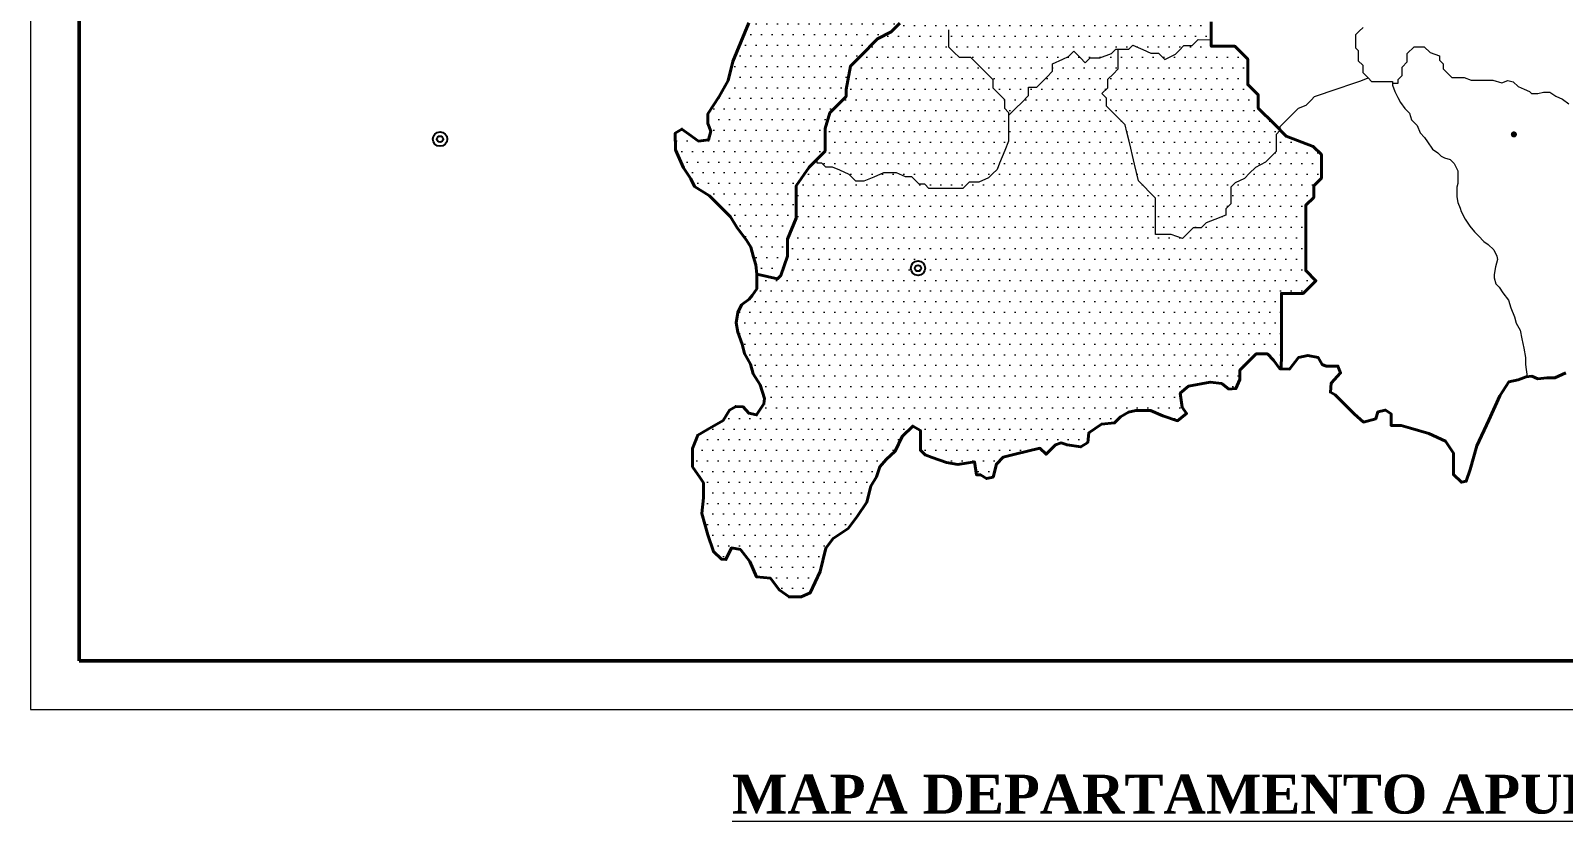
# Model space of a CAD drawing. Header units: metres. Extents: x 728653 to 730306, y 8491233 to 8491524.
# Drawn here: x 730162.97 to 730200.98, y 8491464.66 to 8491484.26 of the extents above; entities that cross this region are included whole.
import ezdxf

# ---------------------------------------------------------------- set-up
doc = ezdxf.new("R2010")
doc.units = ezdxf.units.M
for name, color, linetype, lineweight in [('02', 2, 'Continuous', 20), ('8', 5, 'Continuous', 90), ('Cap Prov', 94, 'Continuous', 18), ('HIDROLOGIA', 4, 'Continuous', 18), ('MARCOS', 7, 'Continuous', 40), ('N-Ciudades', 10, 'Continuous', 18), ('Sheet', 7, 'Continuous', 50)]:
    doc.layers.add(name, color=color, linetype=linetype, lineweight=lineweight)
doc.styles.get("Standard").update_dxf_attribs({"font": 'arial.ttf'})
pattern_1 = [(0, (713459.688, 8487254.46058), (0.1315929593, 0.2631859185), [0, -0.2631859185])]

msp = doc.modelspace()

# ---------------------------------------------------------------- hatches: boundary and pattern name
msp.add_hatch(color=256).paths.add_polyline_path([(730199.834, 8491481.685, 1), (730199.681, 8491481.685, 1)])
at = {"layer": '02', "linetype": 'Continuous', "lineweight": 0}
h = msp.add_hatch(dxfattribs=at)
h.set_pattern_fill('DOTS', color=256, scale=0.165786, style=0)
h.set_pattern_definition([(0, (720030.67172, 8488844.66672), (0.131592959, 0.2631859185), [0, -0.2631859185])])
h.paths.add_polyline_path([(730180.973, 8491486.188), (730180.937, 8491485.914), (730180.809, 8491485.537), (730180.844, 8491485.391), (730180.881, 8491485.191), (730180.921, 8491484.868), (730180.781, 8491484.447), (730180.384, 8491483.492), (730180.267, 8491483.024), (730180.043, 8491482.623), (730179.767, 8491482.194), (730179.767, 8491481.955), (730179.837, 8491481.768), (730179.783, 8491481.554), (730179.532, 8491481.52), (730179.298, 8491481.687), (730179.121, 8491481.818), (730178.959, 8491481.717), (730178.967, 8491481.301), (730179.158, 8491480.856), (730179.343, 8491480.585), (730179.435, 8491480.398), (730179.804, 8491480.165), (730180.051, 8491479.914), (730180.325, 8491479.64), (730180.49, 8491479.371), (730180.728, 8491479.063), (730180.832, 8491478.888), (730180.902, 8491478.646), (730180.952, 8491478.453), (730180.98, 8491478.223), (730181.49, 8491478.104), (730181.574, 8491478.188), (730181.741, 8491478.666), (730181.741, 8491478.876), (730181.741, 8491479.085), (730181.96, 8491479.61), (730181.96, 8491479.937), (730181.96, 8491480.407), (730182.275, 8491480.872), (730182.674, 8491481.271), (730182.674, 8491481.48), (730182.674, 8491481.833), (730182.792, 8491482.222), (730183.195, 8491482.625), (730183.195, 8491482.801), (730183.3, 8491483.375), (730183.548, 8491483.623), (730183.976, 8491484.051), (730184.316, 8491484.231), (730184.53, 8491484.445), (730184.53, 8491484.839), (730184.53, 8491485.074), (730184.53, 8491485.3), (730184.311, 8491485.651), (730184.043, 8491486.171), (730183.891, 8491486.531), (730183.891, 8491486.707), (730183.786, 8491486.967), (730183.786, 8491487.173), (730183.446, 8491487.513), (730183.446, 8491487.823), (730183.446, 8491488.125), (730183.573, 8491488.514), (730183.573, 8491488.917), (730183.573, 8491489.244), (730183.456, 8491489.496), (730183.456, 8491489.638), (730183.288, 8491489.542), (730183.189, 8491489.442), (730183.099, 8491489.352), (730182.947, 8491489.296), (730182.848, 8491489.197), (730182.682, 8491489.133), (730182.487, 8491489.057), (730182.299, 8491489.005), (730182.056, 8491488.937), (730181.907, 8491489.015), (730181.713, 8491488.944), (730181.542, 8491488.944), (730181.353, 8491488.84), (730181.178, 8491488.84), (730181.029, 8491488.989), (730180.852, 8491489.085), (730180.708, 8491489.164), (730180.469, 8491489.164), (730180.305, 8491489.328), (730180.128, 8491489.421), (730179.978, 8491489.5), (730179.778, 8491489.5), (730179.589, 8491489.572), (730179.452, 8491489.572), (730179.138, 8491489.459), (730179.192, 8491489.291), (730179.155, 8491488.808), (730179.241, 8491488.61), (730179.78, 8491488.232), (730179.892, 8491487.782), (730180.05, 8491487.503), (730180.201, 8491487.095), (730180.48, 8491486.745), (730180.881, 8491486.299)])
h.paths.add_polyline_path([(730179.587, 8491490.223), (730182.348, 8491490.223), (730182.348, 8491489.68), (730179.587, 8491489.68)], flags=9)
h.paths.add_polyline_path([(730181.362, 8491485.103), (730183.971, 8491485.103), (730183.971, 8491484.466), (730181.362, 8491484.466)], flags=24)
at = {"layer": 'HIDROLOGIA', "linetype": 'Continuous', "lineweight": 0}
h = msp.add_hatch(dxfattribs=at)
h.set_pattern_fill('DOTS', scale=0.165786, style=0)
h.set_pattern_definition(pattern_1)
h.paths.add_polyline_path([(730190.161, 8491481.738), (730190.213, 8491481.518), (730190.253, 8491481.348), (730190.297, 8491481.16), (730190.347, 8491480.951), (730190.445, 8491480.534), (730190.592, 8491480.387), (730190.715, 8491480.264), (730190.87, 8491480.109), (730190.87, 8491479.896), (730190.87, 8491479.627), (730190.87, 8491479.406), (730190.87, 8491479.202), (730191.116, 8491479.202), (730191.255, 8491479.202), (730191.541, 8491479.104), (730191.68, 8491479.243), (730191.803, 8491479.366), (730191.998, 8491479.366), (730192.123, 8491479.491), (730192.343, 8491479.578), (730192.613, 8491479.684), (730192.613, 8491479.839), (730192.736, 8491479.962), (730192.736, 8491480.15), (730192.736, 8491480.379), (730192.842, 8491480.485), (730193.076, 8491480.595), (730193.202, 8491480.722), (730193.35, 8491480.869), (730193.596, 8491480.999), (730193.743, 8491481.146), (730193.859, 8491481.261), (730193.859, 8491481.368), (730193.859, 8491481.539), (730193.859, 8491481.684), (730193.962, 8491481.788), (730193.816, 8491481.935), (730193.415, 8491482.335), (730193.415, 8491482.662), (730193.156, 8491482.921), (730193.156, 8491483.17), (730193.156, 8491483.553), (730192.84, 8491483.869), (730192.524, 8491483.869), (730192.253, 8491483.869), (730192.253, 8491484.027), (730191.925, 8491484.034), (730191.778, 8491483.887), (730191.574, 8491483.887), (730191.455, 8491483.768), (730191.361, 8491483.674), (730191.1, 8491483.545), (730190.944, 8491483.701), (730190.751, 8491483.701), (730190.551, 8491483.789), (730190.303, 8491483.897), (730190.207, 8491483.801), (730190.019, 8491483.801), (730189.946, 8491483.801), (730189.946, 8491483.534), (730189.946, 8491483.313), (730189.815, 8491483.182), (730189.684, 8491483.052), (730189.684, 8491482.839), (730189.54, 8491482.695), (730189.65, 8491482.586), (730189.65, 8491482.388), (730189.838, 8491482.2), (730189.981, 8491482.057), (730190.118, 8491481.919)])
h.paths.add_polyline_path([(730192.704, 8491486.462), (730192.704, 8491486.733), (730192.924, 8491486.952), (730192.653, 8491487.223), (730192.376, 8491487.499), (730192.376, 8491487.76), (730192.68, 8491488.063), (730192.68, 8491488.379), (730192.68, 8491488.73), (730192.389, 8491489.033), (730192.238, 8491489.185), (730192.238, 8491489.087), (730192.238, 8491488.978), (730192.099, 8491488.978), (730191.821, 8491488.978), (730191.723, 8491488.978), (730191.592, 8491488.847), (730191.305, 8491488.757), (730191.305, 8491488.586), (730191.166, 8491488.447), (730191.166, 8491488.242), (730191.019, 8491488.095), (730191.019, 8491487.948), (730191.019, 8491487.801), (730191.019, 8491487.547), (730190.889, 8491487.418), (730190.889, 8491487.276), (730190.889, 8491487.194), (730191.016, 8491487.068), (730191.016, 8491486.875), (730191.144, 8491486.747), (730191.144, 8491486.589), (730191.254, 8491486.48), (730191.254, 8491486.311), (730191.365, 8491486.2), (730191.365, 8491485.911), (730191.471, 8491485.806), (730191.471, 8491485.559), (730191.471, 8491485.355), (730191.548, 8491485.278), (730191.467, 8491485.071), (730191.539, 8491484.999), (730191.78, 8491484.889), (730191.891, 8491484.779), (730192.038, 8491484.632), (730192.152, 8491484.517), (730192.253, 8491484.477), (730192.75, 8491484.974), (730192.75, 8491485.402), (730193.02, 8491485.673), (730193.02, 8491486.034), (730193.02, 8491486.462)])
h.paths.add_polyline_path([(730190.889, 8491487.194), (730190.889, 8491487.276), (730190.889, 8491487.418), (730190.742, 8491487.565), (730190.604, 8491487.703), (730190.604, 8491487.877), (730190.444, 8491488.038), (730190.444, 8491488.246), (730190.359, 8491488.33), (730190.359, 8491488.522), (730190.224, 8491488.657), (730190.224, 8491488.73), (730190.088, 8491488.594), (730190.088, 8491488.433), (730189.952, 8491488.297), (730189.842, 8491488.186), (730189.728, 8491488.072), (730189.597, 8491487.941), (730189.49, 8491487.835), (730189.364, 8491487.708), (730189.29, 8491487.634), (730189.155, 8491487.499), (730189.031, 8491487.499), (730188.888, 8491487.357), (730188.679, 8491487.444), (730188.507, 8491487.444), (730188.507, 8491487.313), (730188.507, 8491487.149), (730188.654, 8491487.002), (730188.654, 8491486.757), (730188.654, 8491486.585), (730188.654, 8491486.397), (730188.748, 8491486.303), (730188.892, 8491486.16), (730189.014, 8491486.037), (730189.014, 8491485.854), (730189.236, 8491485.756), (730189.423, 8491485.673), (730189.596, 8491485.673), (730189.718, 8491485.673), (730189.907, 8491485.673), (730189.996, 8491485.583), (730190.094, 8491485.485), (730190.217, 8491485.362), (730190.303, 8491485.277), (730190.401, 8491485.178), (730190.586, 8491485.178), (730190.798, 8491485.273), (730191.011, 8491485.273), (730191.265, 8491485.273), (730191.396, 8491485.142), (730191.467, 8491485.071), (730191.548, 8491485.278), (730191.471, 8491485.355), (730191.471, 8491485.559), (730191.471, 8491485.806), (730191.365, 8491485.911), (730191.365, 8491486.2), (730191.254, 8491486.311), (730191.254, 8491486.48), (730191.144, 8491486.589), (730191.144, 8491486.747), (730191.016, 8491486.875), (730191.016, 8491487.068)])
h.paths.add_polyline_path([(730190.278, 8491489.486), (730194.016, 8491489.486), (730194.016, 8491488.882), (730190.278, 8491488.882)], flags=9)
h = msp.add_hatch(dxfattribs=at)
h.set_pattern_fill('DOTS', scale=0.165786, style=0)
h.set_pattern_definition(pattern_1)
h.paths.add_polyline_path([(730186.831, 8491482.841), (730186.831, 8491483.046), (730186.685, 8491483.192), (730186.538, 8491483.339), (730186.403, 8491483.474), (730186.281, 8491483.596), (730186.001, 8491483.596), (730185.879, 8491483.718), (730185.738, 8491483.859), (730185.738, 8491484.022), (730185.738, 8491484.273), (730185.815, 8491484.472), (730185.903, 8491484.701), (730185.903, 8491484.889), (730185.903, 8491485.044), (730185.903, 8491485.199), (730185.903, 8491485.348), (730186.056, 8491485.502), (730186.056, 8491485.694), (730186.224, 8491485.861), (730186.32, 8491486.088), (730186.191, 8491486.217), (730186.191, 8491486.347), (730186.031, 8491486.507), (730185.88, 8491486.658), (730185.768, 8491486.77), (730185.868, 8491486.871), (730185.868, 8491487.038), (730186.019, 8491487.189), (730186.019, 8491487.394), (730186.101, 8491487.476), (730186.101, 8491487.639), (730185.943, 8491487.639), (730185.943, 8491487.794), (730185.943, 8491487.999), (730185.943, 8491488.157), (730186.054, 8491488.268), (730186.054, 8491488.397), (730186.144, 8491488.487), (730186.287, 8491488.63), (730186.392, 8491488.734), (730186.392, 8491488.886), (730186.505, 8491488.999), (730186.412, 8491489.093), (730186.322, 8491489.093), (730186.192, 8491489.093), (730185.982, 8491489.007), (730185.815, 8491488.939), (730185.577, 8491488.841), (730185.43, 8491488.695), (730185.283, 8491488.695), (730185.062, 8491488.695), (730184.905, 8491488.695), (730184.808, 8491488.598), (730184.563, 8491488.598), (730184.367, 8491488.598), (730184.241, 8491488.598), (730184.105, 8491488.462), (730183.952, 8491488.462), (730183.81, 8491488.32), (730183.655, 8491488.32), (730183.51, 8491488.32), (730183.446, 8491488.125), (730183.446, 8491487.823), (730183.446, 8491487.513), (730183.786, 8491487.173), (730183.786, 8491486.967), (730183.891, 8491486.707), (730183.891, 8491486.531), (730184.043, 8491486.171), (730184.311, 8491485.651), (730184.53, 8491485.3), (730184.53, 8491485.074), (730184.53, 8491484.839), (730184.53, 8491484.445), (730184.316, 8491484.231), (730183.976, 8491484.051), (730183.548, 8491483.623), (730183.3, 8491483.375), (730183.195, 8491482.801), (730183.195, 8491482.625), (730182.792, 8491482.222), (730182.674, 8491481.833), (730182.674, 8491481.48), (730182.674, 8491481.271), (730182.475, 8491481.071), (730182.475, 8491480.973), (730182.596, 8491480.973), (730182.696, 8491480.873), (730182.86, 8491480.873), (730183.039, 8491480.795), (730183.272, 8491480.693), (730183.44, 8491480.525), (730183.636, 8491480.525), (730183.882, 8491480.623), (730184.119, 8491480.729), (730184.291, 8491480.729), (730184.446, 8491480.729), (730184.669, 8491480.634), (730184.825, 8491480.634), (730185.005, 8491480.454), (730185.144, 8491480.454), (730185.25, 8491480.347), (730185.496, 8491480.347), (730185.758, 8491480.347), (730185.897, 8491480.347), (730186.093, 8491480.347), (730186.248, 8491480.503), (730186.486, 8491480.503), (730186.727, 8491480.605), (730186.825, 8491480.704), (730186.939, 8491480.818), (730187.001, 8491480.969), (730187.066, 8491481.126), (730187.132, 8491481.288), (730187.226, 8491481.516), (730187.226, 8491481.721), (730187.226, 8491481.843), (730187.226, 8491482.08), (730187.226, 8491482.232), (730187.124, 8491482.334), (730187.124, 8491482.547), (730186.965, 8491482.706)])
h.paths.add_polyline_path([(730186.538, 8491483.339), (730186.685, 8491483.192), (730186.831, 8491483.046), (730186.831, 8491482.841), (730186.965, 8491482.706), (730187.124, 8491482.547), (730187.124, 8491482.334), (730187.226, 8491482.232), (730187.226, 8491482.156), (730187.411, 8491482.34), (730187.541, 8491482.471), (730187.717, 8491482.647), (730187.717, 8491482.857), (730187.925, 8491482.857), (730188.08, 8491483.012), (730188.17, 8491483.102), (730188.317, 8491483.249), (730188.317, 8491483.437), (730188.571, 8491483.552), (730188.713, 8491483.616), (730188.843, 8491483.746), (730189.005, 8491483.584), (730189.127, 8491483.462), (730189.25, 8491483.584), (730189.487, 8491483.584), (730189.774, 8491483.691), (730189.884, 8491483.801), (730190.019, 8491483.801), (730190.207, 8491483.801), (730190.303, 8491483.897), (730190.551, 8491483.789), (730190.751, 8491483.701), (730190.944, 8491483.701), (730191.1, 8491483.545), (730191.361, 8491483.674), (730191.455, 8491483.768), (730191.574, 8491483.887), (730191.778, 8491483.887), (730191.925, 8491484.034), (730192.253, 8491484.027), (730192.253, 8491484.184), (730192.253, 8491484.477), (730192.152, 8491484.517), (730192.038, 8491484.632), (730191.891, 8491484.779), (730191.78, 8491484.889), (730191.539, 8491484.999), (730191.396, 8491485.142), (730191.265, 8491485.273), (730191.011, 8491485.273), (730190.798, 8491485.273), (730190.586, 8491485.178), (730190.401, 8491485.178), (730190.303, 8491485.277), (730190.217, 8491485.362), (730190.094, 8491485.485), (730189.996, 8491485.583), (730189.907, 8491485.673), (730189.718, 8491485.673), (730189.596, 8491485.673), (730189.423, 8491485.673), (730189.236, 8491485.756), (730189.014, 8491485.854), (730189.014, 8491486.037), (730188.892, 8491486.16), (730188.748, 8491486.303), (730188.654, 8491486.397), (730188.654, 8491486.585), (730188.654, 8491486.757), (730188.654, 8491487.002), (730188.507, 8491487.149), (730188.507, 8491487.313), (730188.401, 8491487.377), (730188.401, 8491487.46), (730188.287, 8491487.519), (730188.287, 8491487.592), (730188.232, 8491487.647), (730188.17, 8491487.708), (730188.075, 8491487.757), (730188.075, 8491487.892), (730187.962, 8491488.005), (730187.867, 8491487.86), (730187.779, 8491487.809), (730187.592, 8491487.702), (730187.354, 8491487.611), (730187.152, 8491487.557), (730186.962, 8491487.506), (730186.824, 8491487.47), (730186.597, 8491487.506), (730186.405, 8491487.476), (730186.209, 8491487.476), (730186.101, 8491487.476), (730186.019, 8491487.394), (730186.019, 8491487.189), (730185.868, 8491487.038), (730185.868, 8491486.871), (730185.768, 8491486.77), (730185.88, 8491486.658), (730186.031, 8491486.507), (730186.191, 8491486.347), (730186.191, 8491486.217), (730186.32, 8491486.088), (730186.224, 8491485.861), (730186.056, 8491485.694), (730186.056, 8491485.502), (730185.903, 8491485.348), (730185.903, 8491485.199), (730185.903, 8491485.044), (730185.903, 8491484.889), (730185.903, 8491484.701), (730185.815, 8491484.472), (730185.738, 8491484.273), (730185.738, 8491484.022), (730185.738, 8491483.859), (730185.879, 8491483.718), (730186.001, 8491483.596), (730186.281, 8491483.596), (730186.403, 8491483.474)])
h.paths.add_polyline_path([(730187.718, 8491484.858, -1), (730188.073, 8491484.858, -1)], flags=16)
h.paths.add_polyline_path([(730187.819, 8491484.858, -1), (730187.972, 8491484.858, -1)], flags=0)
h = msp.add_hatch(dxfattribs=at)
h.set_pattern_fill('DOTS', scale=0.165786, style=0)
h.set_pattern_definition(pattern_1)
h.paths.add_polyline_path([(730188, 8491473.909), (730188.153, 8491473.757), (730188.253, 8491473.857), (730188.387, 8491473.991), (730188.532, 8491474.038), (730188.677, 8491473.991), (730189.014, 8491473.942), (730189.189, 8491474.051), (730189.211, 8491474.287), (730189.531, 8491474.508), (730189.852, 8491474.535), (730190.003, 8491474.686), (730190.199, 8491474.805), (730190.383, 8491474.843), (730190.746, 8491474.843), (730191.053, 8491474.707), (730191.415, 8491474.588), (730191.641, 8491474.771), (730191.533, 8491474.929), (730191.482, 8491475.269), (730191.687, 8491475.442), (730192.228, 8491475.549), (730192.513, 8491475.509), (730192.688, 8491475.374), (730192.861, 8491475.384), (730192.964, 8491475.609), (730192.964, 8491475.843), (730193.125, 8491476.004), (730193.365, 8491476.244), (730193.643, 8491476.244), (730193.799, 8491476.088), (730193.949, 8491475.878), (730193.988, 8491475.877), (730193.991, 8491476.234), (730193.991, 8491476.595), (730193.991, 8491477.339), (730193.991, 8491477.745), (730194.217, 8491477.745), (730194.533, 8491477.745), (730194.846, 8491478.058), (730194.595, 8491478.309), (730194.595, 8491478.692), (730194.595, 8491479.098), (730194.595, 8491479.504), (730194.595, 8491479.928), (730194.792, 8491480.125), (730194.792, 8491480.407), (730194.984, 8491480.599), (730194.984, 8491480.869), (730194.984, 8491481.185), (730194.781, 8491481.388), (730194.109, 8491481.641), (730193.962, 8491481.788), (730193.859, 8491481.684), (730193.859, 8491481.539), (730193.859, 8491481.368), (730193.859, 8491481.261), (730193.743, 8491481.146), (730193.596, 8491480.999), (730193.35, 8491480.869), (730193.202, 8491480.722), (730193.076, 8491480.595), (730192.842, 8491480.485), (730192.736, 8491480.379), (730192.736, 8491480.15), (730192.736, 8491479.962), (730192.613, 8491479.839), (730192.613, 8491479.684), (730192.343, 8491479.578), (730192.123, 8491479.491), (730191.998, 8491479.366), (730191.803, 8491479.366), (730191.68, 8491479.243), (730191.541, 8491479.104), (730191.255, 8491479.202), (730191.116, 8491479.202), (730190.87, 8491479.202), (730190.87, 8491479.406), (730190.87, 8491479.627), (730190.87, 8491479.896), (730190.87, 8491480.109), (730190.715, 8491480.264), (730190.592, 8491480.387), (730190.445, 8491480.534), (730190.347, 8491480.951), (730190.297, 8491481.16), (730190.253, 8491481.348), (730190.213, 8491481.518), (730190.161, 8491481.738), (730190.118, 8491481.919), (730189.981, 8491482.057), (730189.838, 8491482.2), (730189.65, 8491482.388), (730189.65, 8491482.586), (730189.54, 8491482.695), (730189.684, 8491482.839), (730189.684, 8491483.052), (730189.815, 8491483.182), (730189.946, 8491483.313), (730189.946, 8491483.534), (730189.946, 8491483.801), (730189.884, 8491483.801), (730189.774, 8491483.691), (730189.487, 8491483.584), (730189.25, 8491483.584), (730189.127, 8491483.462), (730189.005, 8491483.584), (730188.843, 8491483.746), (730188.713, 8491483.616), (730188.571, 8491483.552), (730188.317, 8491483.437), (730188.317, 8491483.249), (730188.17, 8491483.102), (730188.08, 8491483.012), (730187.925, 8491482.857), (730187.717, 8491482.857), (730187.717, 8491482.647), (730187.541, 8491482.471), (730187.411, 8491482.34), (730187.226, 8491482.156), (730187.226, 8491482.08), (730187.226, 8491481.843), (730187.226, 8491481.721), (730187.226, 8491481.516), (730187.132, 8491481.288), (730187.066, 8491481.126), (730187.001, 8491480.969), (730186.939, 8491480.818), (730186.825, 8491480.704), (730186.727, 8491480.605), (730186.486, 8491480.503), (730186.248, 8491480.503), (730186.093, 8491480.347), (730185.897, 8491480.347), (730185.758, 8491480.347), (730185.496, 8491480.347), (730185.25, 8491480.347), (730185.144, 8491480.454), (730185.005, 8491480.454), (730184.825, 8491480.634), (730184.669, 8491480.634), (730184.446, 8491480.729), (730184.291, 8491480.729), (730184.119, 8491480.729), (730183.882, 8491480.623), (730183.636, 8491480.525), (730183.44, 8491480.525), (730183.272, 8491480.693), (730183.039, 8491480.795), (730182.86, 8491480.873), (730182.696, 8491480.873), (730182.596, 8491480.973), (730182.475, 8491480.973), (730182.475, 8491481.071), (730182.275, 8491480.872), (730181.96, 8491480.407), (730181.96, 8491479.937), (730181.96, 8491479.61), (730181.741, 8491479.085), (730181.741, 8491478.876), (730181.741, 8491478.666), (730181.574, 8491478.188), (730181.49, 8491478.104), (730180.98, 8491478.223), (730180.977, 8491477.856), (730180.869, 8491477.691), (730180.788, 8491477.606), (730180.602, 8491477.458), (730180.507, 8491477.27), (730180.464, 8491477.014), (730180.51, 8491476.783), (730180.614, 8491476.487), (730180.674, 8491476.252), (730180.82, 8491475.99), (730180.893, 8491475.75), (730181.06, 8491475.481), (730181.167, 8491475.143), (730181.155, 8491475.006), (730180.974, 8491474.734), (730180.78, 8491474.776), (730180.643, 8491474.93), (730180.459, 8491474.945), (730180.303, 8491474.854), (730180.149, 8491474.596), (730179.758, 8491474.374), (730179.517, 8491474.235), (730179.386, 8491473.901), (730179.386, 8491473.447), (730179.573, 8491473.177), (730179.656, 8491473.054), (730179.656, 8491472.676), (730179.619, 8491472.292), (730179.769, 8491471.762), (730179.905, 8491471.348), (730180.106, 8491471.158), (730180.215, 8491471.15), (730180.356, 8491471.439), (730180.574, 8491471.395), (730180.811, 8491471.098), (730180.975, 8491470.718), (730181.318, 8491470.687), (730181.535, 8491470.402), (730181.78, 8491470.225), (730181.925, 8491470.225), (730182.082, 8491470.225), (730182.305, 8491470.321), (730182.55, 8491470.853), (730182.691, 8491471.433), (730182.873, 8491471.673), (730183.25, 8491471.922), (730183.471, 8491472.212), (730183.711, 8491472.575), (730183.806, 8491472.964), (730183.946, 8491473.199), (730184.03, 8491473.447), (730184.191, 8491473.626), (730184.409, 8491473.834), (730184.585, 8491474.202), (730184.848, 8491474.458), (730185.037, 8491474.349), (730185.037, 8491474.16), (730185.037, 8491473.857), (730185.152, 8491473.742), (730185.329, 8491473.681), (730185.686, 8491473.558), (730185.965, 8491473.507), (730186.38, 8491473.567), (730186.425, 8491473.252), (730186.528, 8491473.252), (730186.678, 8491473.154), (730186.839, 8491473.192), (730186.922, 8491473.516), (730187.09, 8491473.684), (730187.392, 8491473.759)])

# ---------------------------------------------------------------- linework, layer by layer
for centre, radius in [((730173.124, 8491481.569), 0.178), ((730173.124, 8491481.569), 0.0762), ((730184.979, 8491478.37), 0.178), ((730184.979, 8491478.37), 0.0762)]:
    msp.add_circle(centre, radius)
at = {"layer": 'Cap Prov', "color": 7, "lineweight": 40}
for points in [[(730180.781, 8491484.447), (730180.384, 8491483.492), (730180.267, 8491483.024), (730180.043, 8491482.623), (730179.767, 8491482.194), (730179.767, 8491481.955), (730179.837, 8491481.768), (730179.783, 8491481.554), (730179.532, 8491481.52), (730179.298, 8491481.687), (730179.121, 8491481.818), (730178.959, 8491481.717), (730178.967, 8491481.301), (730179.158, 8491480.856), (730179.343, 8491480.585), (730179.435, 8491480.398), (730179.804, 8491480.165), (730180.051, 8491479.914), (730180.325, 8491479.64), (730180.49, 8491479.371), (730180.728, 8491479.063), (730180.832, 8491478.888), (730180.902, 8491478.646), (730180.952, 8491478.453), (730180.98, 8491478.223), (730181.49, 8491478.104), (730181.574, 8491478.188), (730181.741, 8491478.666), (730181.741, 8491478.876), (730181.741, 8491479.085), (730181.96, 8491479.61), (730181.96, 8491479.937), (730181.96, 8491480.407), (730182.275, 8491480.872), (730182.674, 8491481.271), (730182.674, 8491481.48), (730182.674, 8491481.833), (730182.792, 8491482.222), (730183.195, 8491482.625), (730183.195, 8491482.801), (730183.3, 8491483.375), (730183.548, 8491483.623), (730183.976, 8491484.051), (730184.316, 8491484.231), (730184.53, 8491484.445)], [(730184.53, 8491484.445), (730184.316, 8491484.231), (730183.976, 8491484.051), (730183.548, 8491483.623), (730183.3, 8491483.375), (730183.195, 8491482.801), (730183.195, 8491482.625), (730182.792, 8491482.222), (730182.674, 8491481.833), (730182.674, 8491481.48), (730182.674, 8491481.271), (730182.275, 8491480.872), (730181.96, 8491480.407), (730181.96, 8491479.937), (730181.96, 8491479.61), (730181.741, 8491479.085), (730181.741, 8491478.876), (730181.741, 8491478.666), (730181.574, 8491478.188), (730181.49, 8491478.104), (730180.98, 8491478.223), (730180.977, 8491477.856), (730180.869, 8491477.691), (730180.788, 8491477.606), (730180.602, 8491477.458), (730180.507, 8491477.27), (730180.464, 8491477.014), (730180.51, 8491476.783), (730180.614, 8491476.487), (730180.674, 8491476.252), (730180.82, 8491475.99), (730180.893, 8491475.75), (730181.06, 8491475.481), (730181.167, 8491475.143), (730181.155, 8491475.006), (730180.974, 8491474.734), (730180.78, 8491474.776), (730180.643, 8491474.93), (730180.459, 8491474.945), (730180.303, 8491474.854), (730180.149, 8491474.596), (730179.758, 8491474.374), (730179.517, 8491474.235), (730179.386, 8491473.901), (730179.386, 8491473.447), (730179.573, 8491473.177), (730179.656, 8491473.054), (730179.656, 8491472.676), (730179.619, 8491472.292), (730179.769, 8491471.762), (730179.905, 8491471.348), (730180.106, 8491471.158), (730180.215, 8491471.15), (730180.356, 8491471.439), (730180.574, 8491471.395), (730180.811, 8491471.098), (730180.975, 8491470.718), (730181.318, 8491470.687), (730181.535, 8491470.402), (730181.78, 8491470.225), (730181.925, 8491470.225), (730182.082, 8491470.225), (730182.305, 8491470.321), (730182.55, 8491470.853), (730182.691, 8491471.433), (730182.873, 8491471.673), (730183.25, 8491471.922), (730183.471, 8491472.212), (730183.711, 8491472.575), (730183.806, 8491472.964), (730183.946, 8491473.199), (730184.03, 8491473.447), (730184.191, 8491473.626), (730184.409, 8491473.834), (730184.585, 8491474.202), (730184.848, 8491474.458), (730185.037, 8491474.349), (730185.037, 8491474.16), (730185.037, 8491473.857), (730185.152, 8491473.742), (730185.329, 8491473.681), (730185.686, 8491473.558), (730185.965, 8491473.507), (730186.38, 8491473.567), (730186.425, 8491473.252), (730186.528, 8491473.252), (730186.678, 8491473.154), (730186.839, 8491473.192), (730186.922, 8491473.516), (730187.09, 8491473.684), (730187.392, 8491473.759), (730188, 8491473.909), (730188.153, 8491473.757), (730188.253, 8491473.857), (730188.387, 8491473.991), (730188.532, 8491474.038), (730188.677, 8491473.991), (730189.014, 8491473.942), (730189.189, 8491474.051), (730189.211, 8491474.287), (730189.531, 8491474.508), (730189.852, 8491474.535), (730190.003, 8491474.686), (730190.199, 8491474.805), (730190.383, 8491474.843), (730190.746, 8491474.843), (730191.053, 8491474.707), (730191.415, 8491474.588), (730191.641, 8491474.771), (730191.533, 8491474.929), (730191.482, 8491475.269), (730191.687, 8491475.442), (730192.228, 8491475.549), (730192.513, 8491475.509), (730192.688, 8491475.374), (730192.861, 8491475.384), (730192.964, 8491475.609), (730192.964, 8491475.843), (730193.125, 8491476.004), (730193.365, 8491476.244), (730193.643, 8491476.244), (730193.799, 8491476.088), (730193.949, 8491475.878), (730193.988, 8491475.877), (730193.991, 8491476.234), (730193.991, 8491476.595), (730193.991, 8491477.339), (730193.991, 8491477.745), (730194.217, 8491477.745), (730194.533, 8491477.745), (730194.846, 8491478.058), (730194.595, 8491478.309), (730194.595, 8491478.692), (730194.595, 8491479.098), (730194.595, 8491479.504), (730194.595, 8491479.928), (730194.792, 8491480.125), (730194.792, 8491480.407), (730194.984, 8491480.599), (730194.984, 8491480.869), (730194.984, 8491481.185), (730194.781, 8491481.388), (730194.109, 8491481.641), (730193.816, 8491481.935), (730193.415, 8491482.335), (730193.415, 8491482.662), (730193.156, 8491482.921), (730193.156, 8491483.17), (730193.156, 8491483.553), (730192.84, 8491483.869), (730192.524, 8491483.869), (730192.253, 8491483.869), (730192.253, 8491484.184), (730192.253, 8491484.477)], [(730192.253, 8491484.477), (730192.253, 8491484.184), (730192.253, 8491483.869), (730192.524, 8491483.869), (730192.84, 8491483.869), (730193.156, 8491483.553), (730193.156, 8491483.17), (730193.156, 8491482.921), (730193.415, 8491482.662), (730193.415, 8491482.335), (730193.816, 8491481.935), (730194.109, 8491481.641), (730194.781, 8491481.388), (730194.984, 8491481.185), (730194.984, 8491480.869), (730194.984, 8491480.599), (730194.792, 8491480.407), (730194.792, 8491480.125), (730194.595, 8491479.928), (730194.595, 8491479.504), (730194.595, 8491479.098), (730194.595, 8491478.692), (730194.595, 8491478.309), (730194.846, 8491478.058), (730194.533, 8491477.745), (730194.217, 8491477.745), (730193.991, 8491477.745), (730193.991, 8491477.339), (730193.991, 8491476.595), (730193.991, 8491476.234), (730193.988, 8491475.877), (730194.196, 8491475.869), (730194.413, 8491476.155), (730194.647, 8491476.209), (730194.904, 8491476.155), (730195.004, 8491475.982), (730195.104, 8491475.943), (730195.394, 8491475.943), (730195.46, 8491475.776), (730195.224, 8491475.52), (730195.205, 8491475.295), (730195.325, 8491475.228), (730195.531, 8491475.021), (730195.793, 8491474.76), (730196.03, 8491474.557), (730196.33, 8491474.637), (730196.387, 8491474.806), (730196.571, 8491474.852), (730196.71, 8491474.762), (730196.71, 8491474.472), (730196.962, 8491474.472), (730197.19, 8491474.406), (730197.647, 8491474.272), (730198.06, 8491474.083), (730198.262, 8491473.782), (730198.259, 8491473.253), (730198.456, 8491473.065), (730198.574, 8491473.091), (730198.674, 8491473.378), (730198.842, 8491473.965), (730199.132, 8491474.601), (730199.409, 8491475.208), (730199.632, 8491475.555), (730199.86, 8491475.599), (730200.061, 8491475.677), (730200.199, 8491475.69), (730200.35, 8491475.629), (730200.574, 8491475.652), (730200.776, 8491475.652), (730201.042, 8491475.777)]]:
    msp.add_lwpolyline(points, dxfattribs=at)
at = {"layer": 'HIDROLOGIA', "color": 7, "linetype": 'Continuous', "lineweight": 5}
for points in [[(730185.738, 8491484.273), (730185.738, 8491484.022), (730185.738, 8491483.859), (730185.879, 8491483.718), (730186.001, 8491483.596), (730186.281, 8491483.596), (730186.403, 8491483.474), (730186.538, 8491483.339), (730186.685, 8491483.192), (730186.831, 8491483.046), (730186.831, 8491482.841), (730186.965, 8491482.706), (730187.124, 8491482.547), (730187.124, 8491482.334), (730187.226, 8491482.232), (730187.226, 8491482.08), (730187.226, 8491481.843), (730187.226, 8491481.721), (730187.226, 8491481.516), (730187.132, 8491481.288), (730187.066, 8491481.126), (730187.001, 8491480.969), (730186.939, 8491480.818), (730186.825, 8491480.704), (730186.727, 8491480.605), (730186.486, 8491480.503), (730186.248, 8491480.503), (730186.093, 8491480.347), (730185.897, 8491480.347), (730185.758, 8491480.347), (730185.496, 8491480.347), (730185.25, 8491480.347), (730185.144, 8491480.454), (730185.005, 8491480.454), (730184.825, 8491480.634), (730184.669, 8491480.634), (730184.446, 8491480.729), (730184.291, 8491480.729), (730184.119, 8491480.729), (730183.882, 8491480.623), (730183.636, 8491480.525), (730183.44, 8491480.525), (730183.272, 8491480.693), (730183.039, 8491480.795), (730182.86, 8491480.873), (730182.696, 8491480.873), (730182.596, 8491480.973), (730182.475, 8491480.973), (730182.475, 8491481.071)], [(730187.226, 8491482.156), (730187.411, 8491482.34), (730187.541, 8491482.471), (730187.717, 8491482.647), (730187.717, 8491482.857), (730187.925, 8491482.857), (730188.08, 8491483.012), (730188.17, 8491483.102), (730188.317, 8491483.249), (730188.317, 8491483.437), (730188.571, 8491483.552), (730188.713, 8491483.616), (730188.843, 8491483.746), (730189.005, 8491483.584), (730189.127, 8491483.462), (730189.25, 8491483.584), (730189.487, 8491483.584), (730189.774, 8491483.691), (730189.884, 8491483.801), (730190.019, 8491483.801), (730190.207, 8491483.801), (730190.303, 8491483.897), (730190.551, 8491483.789), (730190.751, 8491483.701), (730190.944, 8491483.701), (730191.1, 8491483.545), (730191.361, 8491483.674), (730191.455, 8491483.768), (730191.574, 8491483.887), (730191.778, 8491483.887), (730191.925, 8491484.034), (730192.253, 8491484.027)], [(730193.962, 8491481.788), (730193.859, 8491481.684), (730193.859, 8491481.539), (730193.859, 8491481.368), (730193.859, 8491481.261), (730193.743, 8491481.146), (730193.596, 8491480.999), (730193.35, 8491480.869), (730193.202, 8491480.722), (730193.076, 8491480.595), (730192.842, 8491480.485), (730192.736, 8491480.379), (730192.736, 8491480.15), (730192.736, 8491479.962), (730192.613, 8491479.839), (730192.613, 8491479.684), (730192.343, 8491479.578), (730192.123, 8491479.491), (730191.998, 8491479.366), (730191.803, 8491479.366), (730191.68, 8491479.243), (730191.541, 8491479.104), (730191.255, 8491479.202), (730191.116, 8491479.202), (730190.87, 8491479.202), (730190.87, 8491479.406), (730190.87, 8491479.627), (730190.87, 8491479.896), (730190.87, 8491480.109), (730190.715, 8491480.264), (730190.592, 8491480.387), (730190.445, 8491480.534), (730190.347, 8491480.951), (730190.297, 8491481.16), (730190.253, 8491481.348), (730190.213, 8491481.518), (730190.161, 8491481.738), (730190.118, 8491481.919), (730189.981, 8491482.057), (730189.838, 8491482.2), (730189.65, 8491482.388), (730189.65, 8491482.586), (730189.54, 8491482.695), (730189.684, 8491482.839), (730189.684, 8491483.052), (730189.815, 8491483.182), (730189.946, 8491483.313), (730189.946, 8491483.534), (730189.946, 8491483.801)]]:
    msp.add_lwpolyline(points, dxfattribs=at)
at = {"layer": 'MARCOS', "color": 255, "linetype": 'Continuous', "lineweight": 0}
msp.add_lwpolyline([(730162.97, 8491467.433), (730223.818, 8491467.433), (730223.818, 8491516.641), (730162.97, 8491516.641)], close=True, dxfattribs=at)
at = {"layer": 'N-Ciudades', "linetype": 'Continuous', "lineweight": 5}
for points in [[(730196.017, 8491484.338), (730195.924, 8491484.246), (730195.832, 8491484.153), (730195.832, 8491484.002), (730195.832, 8491483.831), (730195.898, 8491483.765), (730195.898, 8491483.633), (730195.898, 8491483.508), (730196.007, 8491483.4), (730196.007, 8491483.219), (730196.14, 8491483.085)], [(730196.748, 8491482.951), (730196.891, 8491482.951), (730196.891, 8491483.046), (730196.986, 8491483.141), (730196.986, 8491483.354), (730197.112, 8491483.48), (730197.112, 8491483.688), (730197.284, 8491483.859), (730197.534, 8491483.859), (730197.678, 8491483.715), (730197.914, 8491483.636), (730197.914, 8491483.524), (730198.006, 8491483.433), (730198.006, 8491483.308), (730198.101, 8491483.213), (730198.215, 8491483.098), (730198.373, 8491483.098), (730198.524, 8491483.098), (730198.701, 8491483.027), (730198.884, 8491483.027), (730199.061, 8491483.027), (730199.238, 8491483.027), (730199.458, 8491482.961), (730199.606, 8491483.025), (730199.743, 8491482.99), (730199.861, 8491482.873), (730200.01, 8491482.807), (730200.146, 8491482.747), (730200.198, 8491482.695), (730200.35, 8491482.695), (730200.491, 8491482.729), (730200.645, 8491482.729), (730200.798, 8491482.631), (730200.966, 8491482.559), (730201.122, 8491482.443)], [(730193.962, 8491481.788), (730193.962, 8491481.88), (730194.06, 8491481.978), (730194.184, 8491482.102), (730194.309, 8491482.227), (730194.417, 8491482.335), (730194.603, 8491482.411), (730194.728, 8491482.535), (730194.816, 8491482.624), (730195.036, 8491482.699), (730195.154, 8491482.739), (730195.301, 8491482.79), (730195.475, 8491482.85), (730195.664, 8491482.914), (730195.96, 8491483.015), (730196.14, 8491483.085)], [(730196.14, 8491483.085), (730196.226, 8491483), (730196.748, 8491483), (730196.748, 8491482.951)], [(730196.748, 8491482.951), (730196.748, 8491482.903), (730196.802, 8491482.751), (730196.879, 8491482.599), (730196.941, 8491482.478), (730197.05, 8491482.323), (730197.166, 8491482.208), (730197.218, 8491482.044), (730197.36, 8491481.902), (730197.429, 8491481.72), (730197.543, 8491481.606), (730197.612, 8491481.502), (730197.737, 8491481.318), (730197.873, 8491481.23), (730197.954, 8491481.149), (730198.037, 8491481.102), (730198.178, 8491481.065), (730198.279, 8491480.964), (730198.371, 8491480.786), (730198.371, 8491480.654), (730198.371, 8491480.465), (730198.341, 8491480.378), (730198.341, 8491480.238), (730198.341, 8491480.141), (730198.371, 8491480.001), (730198.423, 8491479.86), (730198.453, 8491479.778), (730198.55, 8491479.582), (730198.666, 8491479.409), (730198.78, 8491479.268), (730198.88, 8491479.169), (730199.014, 8491479.035), (730199.121, 8491478.958), (730199.258, 8491478.821), (730199.332, 8491478.67), (730199.351, 8491478.585), (730199.3, 8491478.403), (730199.269, 8491478.216), (730199.269, 8491478.129), (730199.309, 8491477.986), (730199.395, 8491477.9), (730199.485, 8491477.762), (730199.623, 8491477.575), (730199.68, 8491477.388), (730199.773, 8491477.162), (730199.812, 8491477.007), (730199.91, 8491476.83), (730199.955, 8491476.616), (730200.002, 8491476.389), (730200.049, 8491476.159), (730200.049, 8491475.982), (730200.088, 8491475.68)]]:
    msp.add_lwpolyline(points, dxfattribs=at)
at = {"layer": 'Sheet', "color": 7, "linetype": 'Continuous'}
msp.add_lwpolyline([(730164.176, 8491468.638), (730222.612, 8491468.638), (730222.612, 8491515.435), (730164.176, 8491515.435), (730164.176, 8491468.638)], dxfattribs=at)

# ---------------------------------------------------------------- texts
at = {"layer": '8', "color": 5, "lineweight": 5, "insert": (730180.367, 8491465.817), "char_height": 0.96257, "attachment_point": 1}
msp.add_mtext('{\\fBook Antiqua|b1|i0|c0|p18;\\L\\C7;MAPA DEPARTAMENTO APURIMAC}', dxfattribs=at)

doc.saveas('drawing.dxf')
